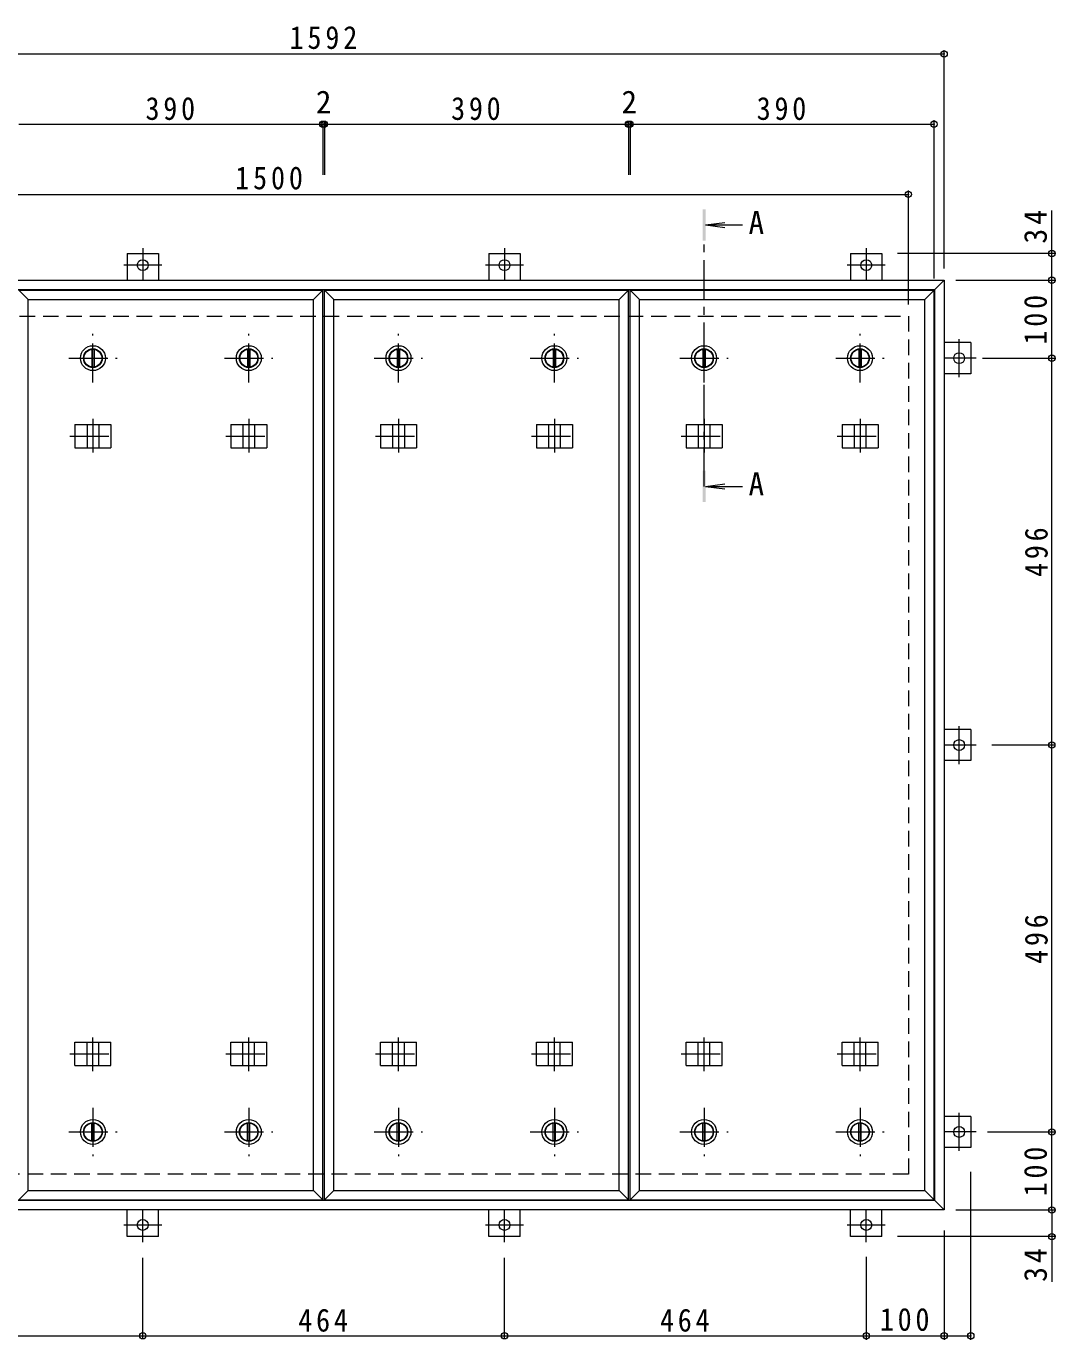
# Model space of a CAD drawing. Units: millimetres at full size, sheet at 1:10. Extents: x -2570 to 2371, y -1962 to 1382.
# Drawn here: x -1463 to -142, y -302 to 1382 of the extents above; entities that cross this region are included whole.
import ezdxf
from ezdxf.enums import TextEntityAlignment as Align

# ---------------------------------------------------------------- set-up
doc = ezdxf.new("R2010")
doc.units = ezdxf.units.MM
doc.header["$LTSCALE"] = 10
doc.header["$PDMODE"] = 32
doc.header["$PDSIZE"] = 8
doc.linetypes.add('CHAIN1', pattern=[8, 5, -1, 1, -1])
doc.linetypes.add('DASHED2', pattern=[3, 2, -1])
for name, color, linetype, lineweight in [('0-1_躯体', 2, 'DASHED2', 9), ('0-2_仕上', 4, 'Continuous', 9), ('0-3_建具', 4, 'Continuous', 9), ('0-5_寸法', 4, 'Continuous', 9), ('0-C', 2, 'Continuous', 9), ('0-E', 3, 'Continuous', 9), ('0-F', 7, 'Continuous', 9)]:
    doc.layers.add(name, color=color, linetype=linetype, lineweight=lineweight)
doc.styles.add('ＭＳ ゴシック', font='')
doc.styles.get('ＭＳ ゴシック').set_extended_font_data('MS Gothic')

msp = doc.modelspace()

# ---------------------------------------------------------------- linework, layer by layer
at = {"layer": '0-1_躯体'}
for p, q in [((-1831.46, 1010.53), (-331.46, 1010.53)), ((-331.46, 1010.53), (-331.46, -89.47)), ((-331.46, -89.47), (-1831.46, -89.47))]:
    msp.add_line(p, q, dxfattribs=at)
at = {"layer": '0-2_仕上'}
for p, q in [((-1460.46, -110.47), (-1460.46, 1031.53)), ((-1094.46, -110.47), (-1094.46, 1031.53)), ((-1082.46, -122.47), (-1082.46, 1043.53)), ((-1080.46, -122.47), (-1080.46, 1043.53)), ((-1068.46, -110.47), (-1068.46, 1031.53)), ((-702.46, -110.47), (-702.46, 1031.53)), ((-690.46, -122.47), (-690.46, 1043.53)), ((-688.46, -122.47), (-688.46, 1043.53)), ((-676.46, -110.47), (-676.46, 1031.53)), ((-310.46, -110.47), (-310.46, 1031.53)), ((-298.46, -122.47), (-298.46, 1043.53))]:
    msp.add_line(p, q, dxfattribs=at)
for points in [[(-1460.46, 1031.53), (-1472.46, 1043.53), (-1082.46, 1043.53)], [(-1460.46, 1031.53), (-1094.46, 1031.53), (-1082.46, 1043.53)], [(-1068.46, 1031.53), (-1080.46, 1043.53), (-690.46, 1043.53)], [(-1068.46, 1031.53), (-702.46, 1031.53), (-690.46, 1043.53)], [(-676.46, 1031.53), (-688.46, 1043.53), (-298.46, 1043.53)], [(-676.46, 1031.53), (-310.46, 1031.53), (-298.46, 1043.53)], [(-1460.46, -110.47), (-1472.46, -122.47), (-1082.46, -122.47)], [(-1460.46, -110.47), (-1094.46, -110.47), (-1082.46, -122.47)], [(-1068.46, -110.47), (-1080.46, -122.47), (-690.46, -122.47)], [(-1068.46, -110.47), (-702.46, -110.47), (-690.46, -122.47)], [(-676.46, -110.47), (-688.46, -122.47), (-298.46, -122.47)], [(-676.46, -110.47), (-310.46, -110.47), (-298.46, -122.47)]]:
    msp.add_lwpolyline(points, dxfattribs=at)
at = {"layer": '0-3_建具', "color": 2}
for p, q in [((-1877.46, 1056.53), (-285.46, 1056.53)), ((-1865.46, 1044.53), (-297.46, 1044.53)), ((-297.46, 1044.53), (-285.46, 1056.53)), ((-297.46, -123.47), (-297.46, 1044.53)), ((-285.46, 1056.53), (-285.46, -135.47)), ((-297.46, -123.47), (-1865.46, -123.47)), ((-297.46, -123.47), (-285.46, -135.47)), ((-285.46, -135.47), (-1877.46, -135.47))]:
    msp.add_line(p, q, dxfattribs=at)
at = {"layer": '0-3_建具', "linetype": 'CHAIN1'}
for p, q in [((-1377.46, 878.65), (-1377.46, 835.41)), ((-1177.46, 878.65), (-1177.46, 835.41)), ((-985.46, 878.65), (-985.46, 835.41)), ((-785.46, 878.65), (-785.46, 835.41)), ((-593.46, 878.65), (-593.46, 835.41)), ((-393.46, 878.65), (-393.46, 835.41)), ((-1406.87, 856.53), (-1348.05, 856.53)), ((-1206.87, 856.53), (-1148.05, 856.53)), ((-1014.87, 856.53), (-956.05, 856.53)), ((-814.87, 856.53), (-756.05, 856.53)), ((-622.87, 856.53), (-564.05, 856.53)), ((-422.87, 856.53), (-364.05, 856.53)), ((-1377.46, 42.41), (-1377.46, 85.65)), ((-1177.46, 42.41), (-1177.46, 85.65)), ((-985.46, 42.41), (-985.46, 85.65)), ((-785.46, 42.41), (-785.46, 85.65)), ((-593.46, 42.41), (-593.46, 85.65)), ((-393.46, 42.41), (-393.46, 85.65)), ((-1406.87, 64.53), (-1348.05, 64.53)), ((-1206.87, 64.53), (-1148.05, 64.53)), ((-1014.87, 64.53), (-956.05, 64.53)), ((-814.87, 64.53), (-756.05, 64.53)), ((-622.87, 64.53), (-564.05, 64.53)), ((-422.87, 64.53), (-364.05, 64.53))]:
    msp.add_line(p, q, dxfattribs=at)
at = {"layer": '0-3_建具'}
for p, q in [((-1400.54, 871.53), (-1400.54, 841.53)), ((-1400.54, 871.53), (-1354.37, 871.53)), ((-1384.96, 871.53), (-1384.96, 841.53)), ((-1369.96, 871.53), (-1369.96, 841.53)), ((-1354.37, 871.53), (-1354.37, 841.53)), ((-1200.54, 871.53), (-1200.54, 841.53)), ((-1200.54, 871.53), (-1154.37, 871.53)), ((-1184.96, 871.53), (-1184.96, 841.53)), ((-1169.96, 871.53), (-1169.96, 841.53)), ((-1154.37, 871.53), (-1154.37, 841.53)), ((-1008.54, 871.53), (-1008.54, 841.53)), ((-1008.54, 871.53), (-962.37, 871.53)), ((-992.96, 871.53), (-992.96, 841.53)), ((-977.96, 871.53), (-977.96, 841.53)), ((-962.37, 871.53), (-962.37, 841.53)), ((-808.54, 871.53), (-808.54, 841.53)), ((-808.54, 871.53), (-762.37, 871.53)), ((-792.96, 871.53), (-792.96, 841.53)), ((-777.96, 871.53), (-777.96, 841.53)), ((-762.37, 871.53), (-762.37, 841.53)), ((-616.54, 871.53), (-616.54, 841.53)), ((-616.54, 871.53), (-570.37, 871.53)), ((-600.96, 871.53), (-600.96, 841.53)), ((-585.96, 871.53), (-585.96, 841.53)), ((-570.37, 871.53), (-570.37, 841.53)), ((-416.54, 871.53), (-416.54, 841.53)), ((-416.54, 871.53), (-370.37, 871.53)), ((-400.96, 871.53), (-400.96, 841.53)), ((-385.96, 871.53), (-385.96, 841.53)), ((-370.37, 871.53), (-370.37, 841.53)), ((-1400.54, 841.53), (-1354.37, 841.53)), ((-1200.54, 841.53), (-1154.37, 841.53)), ((-1008.54, 841.53), (-962.37, 841.53)), ((-808.54, 841.53), (-762.37, 841.53)), ((-616.54, 841.53), (-570.37, 841.53)), ((-416.54, 841.53), (-370.37, 841.53)), ((-1400.54, 49.53), (-1400.54, 79.53)), ((-1400.54, 79.53), (-1354.37, 79.53)), ((-1384.96, 49.53), (-1384.96, 79.53)), ((-1369.96, 49.53), (-1369.96, 79.53)), ((-1354.37, 49.53), (-1354.37, 79.53)), ((-1200.54, 49.53), (-1200.54, 79.53)), ((-1200.54, 79.53), (-1154.37, 79.53)), ((-1184.96, 49.53), (-1184.96, 79.53)), ((-1169.96, 49.53), (-1169.96, 79.53)), ((-1154.37, 49.53), (-1154.37, 79.53)), ((-1008.54, 49.53), (-1008.54, 79.53)), ((-1008.54, 79.53), (-962.37, 79.53)), ((-992.96, 49.53), (-992.96, 79.53)), ((-977.96, 49.53), (-977.96, 79.53)), ((-962.37, 49.53), (-962.37, 79.53)), ((-808.54, 49.53), (-808.54, 79.53)), ((-808.54, 79.53), (-762.37, 79.53)), ((-792.96, 49.53), (-792.96, 79.53)), ((-777.96, 49.53), (-777.96, 79.53)), ((-762.37, 49.53), (-762.37, 79.53)), ((-616.54, 49.53), (-616.54, 79.53)), ((-616.54, 79.53), (-570.37, 79.53)), ((-600.96, 49.53), (-600.96, 79.53)), ((-585.96, 49.53), (-585.96, 79.53)), ((-570.37, 49.53), (-570.37, 79.53)), ((-416.54, 49.53), (-416.54, 79.53)), ((-416.54, 79.53), (-370.37, 79.53)), ((-400.96, 49.53), (-400.96, 79.53)), ((-385.96, 49.53), (-385.96, 79.53)), ((-370.37, 49.53), (-370.37, 79.53)), ((-1400.54, 49.53), (-1354.37, 49.53)), ((-1200.54, 49.53), (-1154.37, 49.53)), ((-1008.54, 49.53), (-962.37, 49.53)), ((-808.54, 49.53), (-762.37, 49.53)), ((-616.54, 49.53), (-570.37, 49.53)), ((-416.54, 49.53), (-370.37, 49.53))]:
    msp.add_line(p, q, dxfattribs=at)
at = {"layer": '0-5_寸法'}
for p, q in [((-591.46, 1127.35), (-566.67, 1130.61)), ((-591.46, 1127.35), (-566.67, 1124.09)), ((-591.46, 1127.35), (-543.99, 1127.35)), ((-591.46, 792.22), (-566.67, 795.49)), ((-591.46, 792.22), (-566.67, 788.96)), ((-591.46, 792.22), (-543.99, 792.22))]:
    msp.add_line(p, q, dxfattribs=at)
at = {"layer": '0-5_寸法', "linetype": 'CHAIN1'}
msp.add_line((-593.46, 792.22), (-593.46, 1107.35), dxfattribs=at)
at = {"layer": '0-5_寸法'}
for points in [[(-591.46, 1147.35), (-595.46, 1147.35), (-591.46, 1107.35), (-595.46, 1107.35)], [(-591.46, 772.22), (-595.46, 772.22), (-591.46, 812.22), (-595.46, 812.22)]]:
    msp.add_solid(points, dxfattribs=at)
at = {"layer": '0-C', "linetype": 'CHAIN1'}
for p, q in [((-1377.46, 925.53), (-1377.46, 987.53)), ((-1177.46, 925.53), (-1177.46, 987.53)), ((-985.46, 925.53), (-985.46, 987.53)), ((-785.46, 925.53), (-785.46, 987.53)), ((-593.46, 925.53), (-593.46, 987.53)), ((-393.46, 925.53), (-393.46, 987.53)), ((-1408.46, 956.53), (-1346.46, 956.53)), ((-1208.46, 956.53), (-1146.46, 956.53)), ((-1016.46, 956.53), (-954.46, 956.53)), ((-816.46, 956.53), (-754.46, 956.53)), ((-624.46, 956.53), (-562.46, 956.53)), ((-424.46, 956.53), (-362.46, 956.53)), ((-1377.46, -4.47), (-1377.46, -66.47)), ((-1177.46, -4.47), (-1177.46, -66.47)), ((-985.46, -4.47), (-985.46, -66.47)), ((-785.46, -4.47), (-785.46, -66.47)), ((-593.46, -4.47), (-593.46, -66.47)), ((-393.46, -4.47), (-393.46, -66.47)), ((-1408.46, -35.47), (-1346.46, -35.47)), ((-1208.46, -35.47), (-1146.46, -35.47)), ((-1016.46, -35.47), (-954.46, -35.47)), ((-816.46, -35.47), (-754.46, -35.47)), ((-624.46, -35.47), (-562.46, -35.47)), ((-424.46, -35.47), (-362.46, -35.47))]:
    msp.add_line(p, q, dxfattribs=at)
at = {"layer": '0-C'}
for p, q in [((-1378.96, 967.93), (-1378.96, 945.13)), ((-1375.96, 967.93), (-1375.96, 945.13)), ((-1178.96, 967.93), (-1178.96, 945.13)), ((-1175.96, 967.93), (-1175.96, 945.13)), ((-986.96, 967.93), (-986.96, 945.13)), ((-983.96, 967.93), (-983.96, 945.13)), ((-786.96, 967.93), (-786.96, 945.13)), ((-783.96, 967.93), (-783.96, 945.13)), ((-594.96, 967.93), (-594.96, 945.13)), ((-591.96, 967.93), (-591.96, 945.13)), ((-394.96, 967.93), (-394.96, 945.13)), ((-391.96, 967.93), (-391.96, 945.13)), ((-1378.96, -46.87), (-1378.96, -24.07)), ((-1375.96, -46.87), (-1375.96, -24.07)), ((-1178.96, -46.87), (-1178.96, -24.07)), ((-1175.96, -46.87), (-1175.96, -24.07)), ((-986.96, -46.87), (-986.96, -24.07)), ((-983.96, -46.87), (-983.96, -24.07)), ((-786.96, -46.87), (-786.96, -24.07)), ((-783.96, -46.87), (-783.96, -24.07)), ((-594.96, -46.87), (-594.96, -24.07)), ((-591.96, -46.87), (-591.96, -24.07)), ((-394.96, -46.87), (-394.96, -24.07)), ((-391.96, -46.87), (-391.96, -24.07))]:
    msp.add_line(p, q, dxfattribs=at)
for centre, radius in [((-1377.46, 956.53), 16), ((-1377.46, 956.53), 12), ((-1377.46, 956.53), 11.5), ((-1177.46, 956.53), 16), ((-1177.46, 956.53), 12), ((-1177.46, 956.53), 11.5), ((-985.46, 956.53), 16), ((-985.46, 956.53), 12), ((-985.46, 956.53), 11.5), ((-785.46, 956.53), 16), ((-785.46, 956.53), 12), ((-785.46, 956.53), 11.5), ((-593.46, 956.53), 16), ((-593.46, 956.53), 12), ((-593.46, 956.53), 11.5), ((-393.46, 956.53), 16), ((-393.46, 956.53), 12), ((-393.46, 956.53), 11.5), ((-1377.46, -35.47), 16), ((-1377.46, -35.47), 12), ((-1377.46, -35.47), 11.5), ((-1177.46, -35.47), 16), ((-1177.46, -35.47), 12), ((-1177.46, -35.47), 11.5), ((-985.46, -35.47), 16), ((-985.46, -35.47), 12), ((-985.46, -35.47), 11.5), ((-785.46, -35.47), 16), ((-785.46, -35.47), 12), ((-785.46, -35.47), 11.5), ((-593.46, -35.47), 16), ((-593.46, -35.47), 12), ((-593.46, -35.47), 11.5), ((-393.46, -35.47), 16), ((-393.46, -35.47), 12), ((-393.46, -35.47), 11.5)]:
    msp.add_circle(centre, radius, dxfattribs=at)
at = {"layer": '0-E', "linetype": 'CHAIN1'}
for p, q in [((-1313.46, 1097.71), (-1313.46, 1056.53)), ((-849.46, 1097.71), (-849.46, 1056.53)), ((-385.46, 1097.71), (-385.46, 1056.53)), ((-1289.08, 1075.73), (-1337.83, 1075.73)), ((-825.08, 1075.73), (-873.83, 1075.73)), ((-361.08, 1075.73), (-409.83, 1075.73)), ((-266.26, 932.16), (-266.26, 980.91)), ((-244.28, 956.53), (-285.46, 956.53)), ((-266.26, 436.16), (-266.26, 484.91)), ((-244.28, 460.53), (-285.46, 460.53)), ((-266.26, -59.85), (-266.26, -11.09)), ((-244.28, -35.47), (-285.46, -35.47)), ((-1313.46, -176.64), (-1313.46, -135.47)), ((-849.46, -176.64), (-849.46, -135.47)), ((-385.46, -176.64), (-385.46, -135.47)), ((-1337.83, -154.67), (-1289.08, -154.67)), ((-873.83, -154.67), (-825.08, -154.67)), ((-409.83, -154.67), (-361.08, -154.67))]:
    msp.add_line(p, q, dxfattribs=at)
at = {"layer": '0-E'}
for p, q in [((-1333.46, 1090.73), (-1293.46, 1090.73)), ((-1333.46, 1090.73), (-1333.46, 1056.53)), ((-1293.46, 1090.73), (-1293.46, 1056.53)), ((-869.46, 1090.73), (-829.46, 1090.73)), ((-869.46, 1090.73), (-869.46, 1056.53)), ((-829.46, 1090.73), (-829.46, 1056.53)), ((-405.46, 1090.73), (-365.46, 1090.73)), ((-405.46, 1090.73), (-405.46, 1056.53)), ((-365.46, 1090.73), (-365.46, 1056.53)), ((-251.26, 976.53), (-285.46, 976.53)), ((-251.26, 976.53), (-251.26, 936.53)), ((-251.26, 936.53), (-285.46, 936.53)), ((-251.26, 480.53), (-285.46, 480.53)), ((-251.26, 480.53), (-251.26, 440.53)), ((-251.26, 440.53), (-285.46, 440.53)), ((-251.26, -15.47), (-285.46, -15.47)), ((-251.26, -15.47), (-251.26, -55.47)), ((-251.26, -55.47), (-285.46, -55.47)), ((-1333.46, -169.67), (-1333.46, -135.47)), ((-1293.46, -169.67), (-1293.46, -135.47)), ((-869.46, -169.67), (-869.46, -135.47)), ((-829.46, -169.67), (-829.46, -135.47)), ((-405.46, -169.67), (-405.46, -135.47)), ((-365.46, -169.67), (-365.46, -135.47)), ((-1293.46, -169.67), (-1333.46, -169.67)), ((-829.46, -169.67), (-869.46, -169.67)), ((-365.46, -169.67), (-405.46, -169.67))]:
    msp.add_line(p, q, dxfattribs=at)
for centre in [(-1313.46, 1075.73), (-849.46, 1075.73), (-385.46, 1075.73), (-266.26, 956.53), (-266.26, 460.53), (-266.26, -35.47), (-1313.46, -154.67), (-849.46, -154.67), (-385.46, -154.67)]:
    msp.add_circle(centre, 7, dxfattribs=at)
at = {"layer": '0-F'}
for p, q in [((-285.46, 1071.53), (-285.46, 1351.53)), ((-1877.46, 1346.53), (-285.46, 1346.53)), ((-1472.46, 1256.53), (-1082.46, 1256.53)), ((-1082.46, 1259.53), (-1082.46, 1191.73)), ((-1082.46, 1256.53), (-1080.46, 1256.53)), ((-1080.46, 1259.53), (-1080.46, 1191.73)), ((-1080.46, 1256.53), (-690.46, 1256.53)), ((-690.46, 1259.53), (-690.46, 1191.73)), ((-690.46, 1256.53), (-688.46, 1256.53)), ((-688.46, 1259.53), (-688.46, 1191.73)), ((-688.46, 1256.53), (-298.46, 1256.53)), ((-298.46, 1058.53), (-298.46, 1261.53)), ((-1831.46, 1166.53), (-331.46, 1166.53)), ((-331.46, 1025.53), (-331.46, 1171.53)), ((-147.37, 1090.73), (-147.37, 1145.91)), ((-142.37, 1090.73), (-345.46, 1090.73)), ((-147.37, 1056.53), (-147.37, 1090.73)), ((-270.46, 1056.53), (-142.37, 1056.53)), ((-147.37, 956.53), (-147.37, 1056.53)), ((-236.53, 956.53), (-142.37, 956.53)), ((-147.37, 460.53), (-147.37, 956.53)), ((-144.37, 460.53), (-224.28, 460.53)), ((-147.37, -35.47), (-147.37, 460.53)), ((-229.94, -35.47), (-142.37, -35.47)), ((-147.37, -135.47), (-147.37, -35.47)), ((-251.26, -301.83), (-251.26, -86.68)), ((-270.46, -135.47), (-142.37, -135.47)), ((-147.37, -135.47), (-147.37, -169.67)), ((-285.46, -161.68), (-285.45, -301.83)), ((-142.37, -169.67), (-345.46, -169.67)), ((-147.37, -169.67), (-147.37, -227.62)), ((-1313.46, -299.83), (-1313.46, -196.64)), ((-849.46, -299.83), (-849.46, -196.64)), ((-385.46, -195.61), (-385.45, -301.83)), ((-1777.46, -296.83), (-1313.46, -296.83)), ((-1313.46, -296.83), (-849.46, -296.83)), ((-849.46, -296.83), (-385.45, -296.83)), ((-385.45, -296.83), (-285.45, -296.83)), ((-285.45, -296.83), (-251.26, -296.83))]:
    msp.add_line(p, q, dxfattribs=at)
for p in [(-285.46, 1346.53), (-1082.46, 1256.53), (-1080.46, 1256.53), (-690.46, 1256.53), (-688.46, 1256.53), (-298.46, 1256.53), (-331.46, 1166.53), (-147.37, 1090.73), (-147.37, 1056.53), (-147.37, 956.53), (-147.37, 460.53), (-147.37, -35.47), (-147.37, -135.47), (-147.37, -169.67), (-1313.46, -296.83), (-849.46, -296.83), (-385.45, -296.83), (-285.45, -296.83), (-251.26, -296.83)]:
    msp.add_point(p, dxfattribs=at)

# ---------------------------------------------------------------- texts
at = {"layer": '0-5_寸法', "color": 2, "style": 'ＭＳ ゴシック'}
for p in [(-536.43, 1106.95), (-536.43, 771.83)]:
    msp.add_text('A', height=29.33, dxfattribs=at).set_placement(p, align=Align.BOTTOM_LEFT)
at = {"layer": '0-F', "color": 2, "style": 'ＭＳ ゴシック'}
for p in [(-1091.46, 1261.53), (-699.46, 1261.53)]:
    msp.add_text('2', height=29.33, dxfattribs=at).set_placement(p, align=Align.BOTTOM_LEFT)
at = {"layer": '0-F', "color": 2, "char_height": 29.33, "attachment_point": 7, "style": 'ＭＳ ゴシック'}
for s, insert in [('\\T1.28;\\W0.9;1592', (-1125.21, 1352.53)), ('\\T1.27;\\W0.9;390', (-1309.96, 1261.53)), ('\\T1.27;\\W0.9;390', (-917.96, 1261.53)), ('\\T1.27;\\W0.9;390', (-525.96, 1261.53)), ('\\T1.28;\\W0.9;1500', (-1194.96, 1172.53)), ('\\T1.27;\\W0.9;464', (-1113.96, -291.83)), ('\\T1.27;\\W0.9;464', (-649.96, -291.83)), ('\\T1.27;\\W0.9;100', (-367.95, -290.83))]:
    msp.add_mtext(s, dxfattribs=dict(at, insert=insert))
at = {"layer": '0-F', "color": 2, "char_height": 29.33, "attachment_point": 7, "rotation": 90, "style": 'ＭＳ ゴシック'}
for s, insert in [('\\T1.27;\\W0.95;34', (-153.37, 1103.41)), ('\\T1.27;\\W0.9;100', (-153.37, 974.03)), ('\\T1.27;\\W0.9;496', (-152.37, 676.03)), ('\\T1.27;\\W0.9;496', (-152.37, 180.03)), ('\\T1.27;\\W0.9;100', (-153.37, -117.97)), ('\\T1.27;\\W0.95;34', (-153.37, -227.62))]:
    msp.add_mtext(s, dxfattribs=dict(at, insert=insert))

doc.saveas('drawing.dxf')
